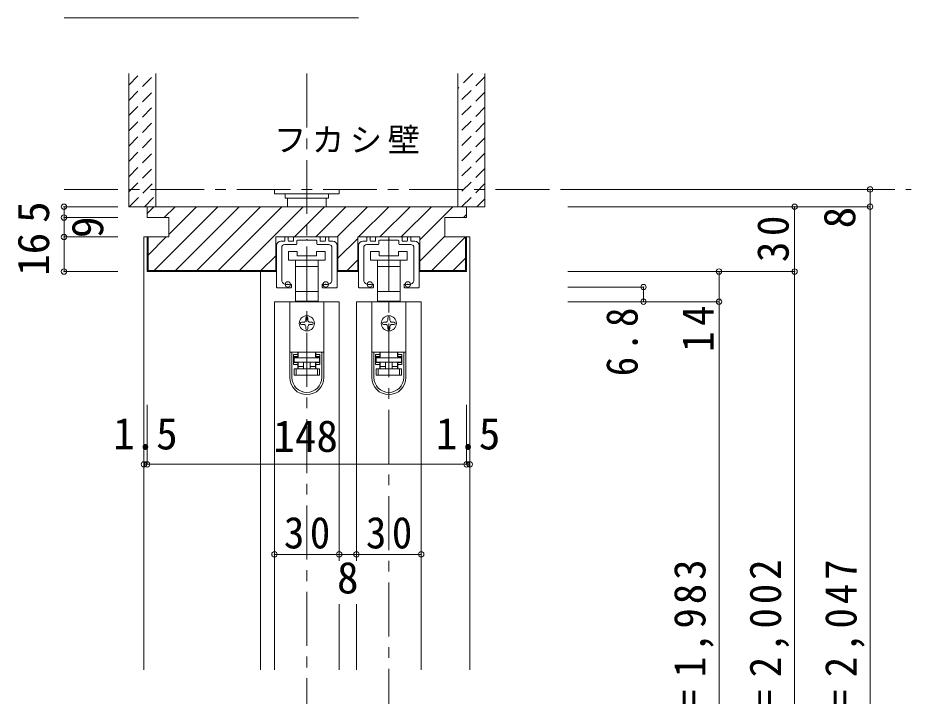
# Model space of a CAD drawing. Units: millimetres at full size, sheet at 1:5; details may follow other scales. Extents: x -957 to 993, y -689 to 708.
# Drawn here: x -533.7 to -119.8, y -220.3 to 93.9 of the extents above; entities that cross this region are included whole.
import ezdxf
from ezdxf.enums import TextEntityAlignment as Align

# ---------------------------------------------------------------- set-up
doc = ezdxf.new("R2010")
doc.units = ezdxf.units.MM
doc.header["$LTSCALE"] = 5
doc.header["$PDMODE"] = 32
doc.header["$PDSIZE"] = 2.5
doc.linetypes.add('CHAIN1', pattern=[8, 5, -1, 1, -1])
doc.linetypes.add('DASHED1', pattern=[1.8, 1.2, -0.6])
doc.layers.add('0-B_寸法', color=7, linetype='Continuous', lineweight=9)
doc.styles.add('ＭＳ ゴシック', font='')
doc.styles.get('ＭＳ ゴシック').set_extended_font_data('MS Gothic')

# ---------------------------------------------------------------- blocks, each defined once
blk = doc.blocks.new('01')
at = {"layer": '0-B_寸法'}
for p, q in [((-12, 5.72), (-10.45, 5.72)), ((-10.15, 6.02), (-10.15, 7.42)), ((-10.15, 4.22), (-4.95, 4.22)), ((-8.95, 7.72), (-9.85, 7.72)), ((-8.65, 6.02), (-8.65, 7.42)), ((-6.45, 5.72), (-8.35, 5.72)), ((-6.15, 7.42), (-6.15, 6.02)), ((-5.85, 7.72), (5.85, 7.72)), ((-4.65, 4.52), (-4.65, 5.92)), ((-4.35, 6.22), (-0.3, 6.22)), ((0, 6.52), (-0.3, 6.22)), ((0, 6.52), (0.3, 6.22)), ((4.35, 6.22), (0.3, 6.22)), ((4.65, 4.52), (4.65, 5.92)), ((10.15, 4.22), (4.95, 4.22)), ((6.15, 7.42), (6.15, 6.02)), ((6.45, 5.72), (8.35, 5.72)), ((8.65, 6.02), (8.65, 7.42)), ((8.95, 7.72), (9.85, 7.72)), ((10.15, 6.02), (10.15, 7.42)), ((12, 5.72), (10.45, 5.72)), ((-14, 3.72), (-14, -15.48)), ((-11.65, 2.72), (-11.65, -12.157)), ((11.65, 2.72), (11.65, -12.157)), ((14, 3.72), (14, -15.48)), ((-13.7, -15.78), (-7.45, -15.78)), ((-7.15, -15.48), (-7.15, -14.405)), ((7.15, -15.48), (7.15, -14.405)), ((13.7, -15.78), (7.45, -15.78))]:
    blk.add_line(p, q, dxfattribs=at)
for centre, radius, start, end in [((-12, 3.72), 2, 90, 180), ((-10.15, 2.72), 1.5, 90, 180), ((-10.45, 6.02), 0.3, 270, 0), ((-9.85, 7.42), 0.3, 90, 180), ((-8.95, 7.42), 0.3, 0, 90), ((-8.35, 6.02), 0.3, 180, 270), ((-6.45, 6.02), 0.3, 270, 0), ((-5.85, 7.42), 0.3, 90, 180), ((-4.95, 4.52), 0.3, 270, 0), ((-4.35, 5.92), 0.3, 90, 180), ((4.35, 5.92), 0.3, 0, 90), ((4.95, 4.52), 0.3, 180, 270), ((5.85, 7.42), 0.3, 0, 90), ((6.45, 6.02), 0.3, 180, 270), ((8.35, 6.02), 0.3, 270, 0), ((8.95, 7.42), 0.3, 90, 180), ((9.85, 7.42), 0.3, 0, 90), ((10.45, 6.02), 0.3, 180, 270), ((10.15, 2.72), 1.5, 0, 90), ((12, 3.72), 2, 0, 90), ((-9.65, -12.157), 2, 180, 253.54075), ((9.65, -12.157), 2, 286.45925, 0), ((-13.7, -15.48), 0.3, 180, 270), ((-8.8, -9.28), 5, 253.54075, 284.75682), ((-7.45, -14.405), 0.3, 0, 104.75682), ((-7.45, -15.48), 0.3, 270, 0), ((7.45, -14.405), 0.3, 75.24318, 180), ((7.45, -15.48), 0.3, 180, 270), ((8.8, -9.28), 5, 255.24318, 286.45925), ((13.7, -15.48), 0.3, 270, 0)]:
    blk.add_arc(centre, radius, start, end, dxfattribs=at)
for p in [(-8.8, -14.28), (8.8, -14.28)]:
    blk.add_point(p, dxfattribs=at)

msp = doc.modelspace()

# ---------------------------------------------------------------- linework, layer by layer
at = {"layer": '0-B_寸法'}
for p, q in [((-375.864, 93.893), (-512.291, 93.893)), ((-482.291, 68.058), (-482.291, 6.407)), ((-469.791, 68.058), (-469.791, 6.407)), ((-329.791, 68.058), (-329.791, 6.407)), ((-317.291, 68.058), (-317.291, 6.407)), ((-469.791, 41.407), (-469.791, 14.407)), ((-414.791, 14.407), (-414.791, 12.406)), ((-384.791, 14.407), (-384.791, 12.406)), ((-138.791, 14.407), (-278.791, 14.407)), ((-138.791, 14.407), (-138.791, 6.407)), ((-414.791, 12.406), (-384.791, 12.406)), ((-408.791, 10.407), (-408.791, 6.407)), ((-390.791, 6.407), (-390.791, 10.407)), ((-389.791, 12.406), (-389.791, 10.407)), ((-482.291, 6.407), (-469.791, 6.407)), ((-473.791, 3.346), (-470.73, 6.407)), ((-325.791, 6.407), (-473.791, 6.407)), ((-473.791, 6.407), (-473.791, 1.407)), ((-470.532, -23.093), (-441.032, 6.407)), ((-452.291, 6.407), (-468.291, 6.407)), ((-465.831, 1.407), (-460.831, 6.407)), ((-463.791, -6.453), (-450.931, 6.407)), ((-460.632, -23.093), (-431.132, 6.407)), ((-450.733, -23.093), (-421.233, 6.407)), ((-440.833, -23.093), (-411.333, 6.407)), ((-430.934, -23.093), (-401.434, 6.407)), ((-405.534, -7.593), (-391.534, 6.407)), ((-395.635, -7.593), (-381.635, 6.407)), ((-385.735, -7.593), (-371.735, 6.407)), ((-375.836, -7.593), (-361.836, 6.407)), ((-365.936, -7.593), (-351.936, 6.407)), ((-356.037, -7.593), (-342.037, 6.407)), ((-347.392, -8.848), (-332.137, 6.407)), ((-331.291, 6.407), (-347.291, 6.407)), ((-317.291, 6.407), (-329.791, 6.407)), ((-325.791, 1.407), (-325.791, 6.407)), ((-324.291, 6.407), (-322.791, 6.407)), ((-138.791, 6.407), (-278.791, 6.407)), ((-173.791, -428.593), (-173.791, 6.407)), ((-138.791, 6.407), (-138.791, -443.593)), ((-473.791, 1.407), (-463.791, 1.407)), ((-463.791, 1.407), (-463.791, -7.593)), ((-335.791, 1.407), (-335.791, -7.593)), ((-325.791, 1.407), (-335.791, 1.407)), ((-327.238, 1.407), (-325.791, 2.853)), ((-463.791, -7.593), (-475.291, -7.593)), ((-475.291, -208.094), (-475.291, -7.593)), ((-473.791, -7.593), (-473.791, -23.593)), ((-473.291, -15.953), (-464.931, -7.593)), ((-473.291, -7.593), (-473.291, -23.093)), ((-414.191, -23.593), (-414.191, -7.593)), ((-385.391, -7.593), (-414.191, -7.593)), ((-385.391, -23.593), (-385.391, -7.593)), ((-385.391, -17.462), (-376.191, -8.262)), ((-376.191, -23.593), (-376.191, -7.593)), ((-347.391, -7.593), (-376.191, -7.593)), ((-347.391, -18.747), (-335.791, -7.147)), ((-341.838, -23.093), (-326.338, -7.593)), ((-335.791, -7.593), (-324.291, -7.593)), ((-326.291, -7.593), (-326.291, -23.093)), ((-325.791, -7.593), (-325.791, -23.593)), ((-324.291, -208.094), (-324.291, -7.593)), ((-421.034, -23.093), (-414.192, -16.251)), ((-408.291, -14.293), (-408.291, -18.293)), ((-404.291, -14.293), (-408.291, -14.293)), ((-404.291, -16.293), (-404.291, -14.293)), ((-395.291, -16.293), (-404.291, -16.293)), ((-395.291, -14.293), (-395.291, -16.293)), ((-391.291, -14.293), (-395.291, -14.293)), ((-391.291, -18.293), (-391.291, -14.293)), ((-370.291, -14.293), (-370.291, -18.293)), ((-366.291, -14.293), (-370.291, -14.293)), ((-366.291, -16.293), (-366.291, -14.293)), ((-357.291, -16.293), (-366.291, -16.293)), ((-357.291, -14.293), (-357.291, -16.293)), ((-353.291, -14.293), (-357.291, -14.293)), ((-353.291, -18.293), (-353.291, -14.293)), ((-408.291, -18.293), (-399.791, -18.293)), ((-405.041, -18.293), (-405.041, -21.293)), ((-399.791, -18.293), (-391.291, -18.293)), ((-394.541, -21.293), (-394.541, -18.293)), ((-381.123, -23.093), (-376.191, -18.162)), ((-370.291, -18.293), (-361.791, -18.293)), ((-367.041, -18.293), (-367.041, -21.293)), ((-361.791, -18.293), (-353.291, -18.293)), ((-356.541, -21.293), (-356.541, -18.293)), ((-331.939, -23.093), (-326.291, -17.446)), ((-473.791, -23.593), (-414.191, -23.593)), ((-473.291, -23.093), (-414.191, -23.093)), ((-421.291, -208.094), (-421.291, -23.593)), ((-405.041, -21.293), (-405.041, -32.893)), ((-405.041, -21.293), (-399.791, -21.293)), ((-399.791, -21.293), (-394.541, -21.293)), ((-394.541, -32.893), (-394.541, -21.293)), ((-376.191, -23.093), (-385.391, -23.093)), ((-376.191, -23.593), (-385.391, -23.593)), ((-367.041, -21.293), (-367.041, -32.893)), ((-367.041, -21.293), (-361.791, -21.293)), ((-361.791, -21.293), (-356.541, -21.293)), ((-356.541, -32.893), (-356.541, -21.293)), ((-326.291, -23.093), (-347.391, -23.093)), ((-173.791, -23.593), (-278.791, -23.593)), ((-405.041, -32.893), (-405.041, -37.293)), ((-399.791, -32.893), (-405.041, -32.893)), ((-394.541, -32.893), (-399.791, -32.893)), ((-394.541, -37.293), (-394.541, -32.893)), ((-367.041, -32.893), (-367.041, -37.293)), ((-361.791, -32.893), (-367.041, -32.893)), ((-356.541, -32.893), (-361.791, -32.893)), ((-356.541, -37.293), (-356.541, -32.893)), ((-243.791, -30.793), (-278.791, -30.793)), ((-243.791, -30.793), (-243.791, -37.593)), ((-414.791, -37.593), (-414.791, -208.094)), ((-384.791, -37.593), (-414.791, -37.593)), ((-407.691, -37.593), (-407.691, -60.893)), ((-391.891, -37.593), (-407.691, -37.593)), ((-405.041, -37.293), (-403.791, -37.293)), ((-395.791, -37.593), (-395.791, -37.293)), ((-395.791, -37.293), (-394.541, -37.293)), ((-391.891, -37.593), (-391.891, -60.893)), ((-384.791, -37.593), (-384.791, -157.594)), ((-376.791, -37.593), (-376.791, -157.594)), ((-346.791, -37.593), (-376.791, -37.593)), ((-369.691, -37.593), (-369.691, -60.893)), ((-353.891, -37.593), (-369.691, -37.593)), ((-367.041, -37.293), (-365.791, -37.293)), ((-357.791, -37.593), (-357.791, -37.293)), ((-357.791, -37.293), (-356.541, -37.293)), ((-353.891, -37.593), (-353.891, -60.893)), ((-346.791, -37.593), (-346.791, -208.094)), ((-208.791, -37.593), (-278.791, -37.593)), ((-400.291, -45.093), (-400.291, -46.093)), ((-399.291, -46.093), (-399.291, -45.093)), ((-362.291, -45.093), (-362.291, -46.093)), ((-361.291, -46.093), (-361.291, -45.093)), ((-401.291, -47.093), (-402.291, -47.093)), ((-402.291, -48.093), (-401.291, -48.093)), ((-400.291, -49.093), (-400.291, -50.093)), ((-399.291, -50.093), (-399.291, -49.093)), ((-397.291, -47.093), (-398.291, -47.093)), ((-398.291, -48.093), (-397.291, -48.093)), ((-363.291, -47.093), (-364.291, -47.093)), ((-364.291, -48.093), (-363.291, -48.093)), ((-362.291, -49.093), (-362.291, -50.093)), ((-361.291, -50.093), (-361.291, -49.093)), ((-359.291, -47.093), (-360.291, -47.093)), ((-360.291, -48.093), (-359.291, -48.093)), ((-407.691, -60.893), (-407.691, -60.993)), ((-391.891, -60.893), (-407.691, -60.893)), ((-407.691, -60.993), (-407.691, -72.693)), ((-406.691, -60.993), (-407.691, -60.993)), ((-406.691, -72.693), (-406.691, -60.993)), ((-403.991, -60.993), (-406.691, -60.993)), ((-405.891, -61.993), (-403.991, -61.993)), ((-405.891, -61.993), (-405.891, -66.693)), ((-404.691, -60.993), (-404.691, -60.893)), ((-403.991, -60.993), (-403.991, -61.993)), ((-403.991, -61.993), (-403.991, -62.993)), ((-403.791, -63.093), (-403.791, -60.893)), ((-395.791, -60.893), (-395.791, -63.093)), ((-395.591, -61.993), (-395.591, -60.993)), ((-392.891, -60.993), (-395.591, -60.993)), ((-395.591, -61.993), (-393.691, -61.993)), ((-394.891, -60.893), (-394.891, -60.993)), ((-393.691, -66.693), (-393.691, -61.993)), ((-391.891, -60.893), (-391.891, -60.993)), ((-391.891, -72.693), (-391.891, -60.993)), ((-369.691, -60.893), (-369.691, -60.993)), ((-353.891, -60.893), (-369.691, -60.893)), ((-369.691, -60.993), (-369.691, -72.693)), ((-368.691, -60.993), (-369.691, -60.993)), ((-368.691, -72.693), (-368.691, -60.993)), ((-365.991, -60.993), (-368.691, -60.993)), ((-367.891, -61.993), (-365.991, -61.993)), ((-367.891, -61.993), (-367.891, -66.693)), ((-366.691, -60.993), (-366.691, -60.893)), ((-365.991, -60.993), (-365.991, -61.993)), ((-365.991, -61.993), (-365.991, -62.993)), ((-365.791, -63.093), (-365.791, -60.893)), ((-357.791, -60.893), (-357.791, -63.093)), ((-357.591, -61.993), (-357.591, -60.993)), ((-354.891, -60.993), (-357.591, -60.993)), ((-357.591, -61.993), (-355.691, -61.993)), ((-356.891, -60.893), (-356.891, -60.993)), ((-355.691, -66.693), (-355.691, -61.993)), ((-353.891, -60.893), (-353.891, -60.993)), ((-353.891, -72.693), (-353.891, -60.993)), ((-403.991, -62.993), (-405.891, -62.993)), ((-403.791, -63.093), (-405.691, -63.093)), ((-405.691, -63.093), (-405.691, -63.593)), ((-403.791, -67.593), (-403.791, -65.593)), ((-401.291, -65.593), (-401.291, -68.593)), ((-398.291, -65.593), (-398.291, -68.593)), ((-393.891, -63.093), (-395.791, -63.093)), ((-395.791, -65.593), (-395.791, -67.593)), ((-395.591, -65.693), (-393.691, -65.693)), ((-395.591, -66.693), (-395.591, -65.693)), ((-393.891, -63.593), (-393.891, -63.093)), ((-365.991, -62.993), (-367.891, -62.993)), ((-365.791, -63.093), (-367.691, -63.093)), ((-367.691, -63.093), (-367.691, -63.593)), ((-365.791, -67.593), (-365.791, -65.593)), ((-363.291, -65.593), (-363.291, -68.593)), ((-360.291, -65.593), (-360.291, -68.593)), ((-355.891, -63.093), (-357.791, -63.093)), ((-357.791, -65.593), (-357.791, -67.593)), ((-357.591, -65.693), (-355.691, -65.693)), ((-357.591, -66.693), (-357.591, -65.693)), ((-355.891, -63.593), (-355.891, -63.093)), ((-403.991, -66.693), (-405.891, -66.693)), ((-405.691, -71.593), (-405.691, -68.593)), ((-405.691, -68.593), (-404.691, -68.593)), ((-404.691, -68.593), (-404.691, -71.593)), ((-404.691, -68.593), (-394.891, -68.593)), ((-403.991, -66.693), (-403.991, -68.593)), ((-403.791, -67.593), (-401.291, -67.593)), ((-403.791, -68.593), (-403.791, -67.593)), ((-395.591, -68.593), (-395.591, -66.693)), ((-393.691, -66.693), (-395.591, -66.693)), ((-394.891, -71.593), (-394.891, -68.593)), ((-394.891, -68.593), (-393.891, -68.593)), ((-393.891, -68.593), (-393.891, -71.593)), ((-365.991, -66.693), (-367.891, -66.693)), ((-367.691, -71.593), (-367.691, -68.593)), ((-367.691, -68.593), (-366.691, -68.593)), ((-366.691, -68.593), (-366.691, -71.593)), ((-366.691, -68.593), (-356.891, -68.593)), ((-365.991, -66.693), (-365.991, -68.593)), ((-365.791, -67.593), (-363.291, -67.593)), ((-365.791, -68.593), (-365.791, -67.593)), ((-357.591, -68.593), (-357.591, -66.693)), ((-355.691, -66.693), (-357.591, -66.693)), ((-356.891, -71.593), (-356.891, -68.593)), ((-356.891, -68.593), (-355.891, -68.593)), ((-355.891, -68.593), (-355.891, -71.593)), ((-404.691, -71.593), (-405.691, -71.593)), ((-394.891, -71.593), (-404.691, -71.593)), ((-393.891, -71.593), (-394.891, -71.593)), ((-366.691, -71.593), (-367.691, -71.593)), ((-356.891, -71.593), (-366.691, -71.593)), ((-355.891, -71.593), (-356.891, -71.593)), ((-473.791, -112.898), (-473.791, -85.339)), ((-473.791, -112.898), (-473.791, -85.339)), ((-325.791, -112.898), (-325.791, -88.839)), ((-473.791, -112.898), (-325.791, -112.898)), ((-414.791, -154.594), (-384.791, -154.594)), ((-384.791, -154.594), (-376.791, -154.594)), ((-376.791, -154.594), (-346.791, -154.594)), ((-384.791, -177.594), (-384.791, -208.094)), ((-376.791, -177.594), (-376.791, -208.094))]:
    msp.add_line(p, q, dxfattribs=at)
at = {"layer": '0-B_寸法', "linetype": 'DASHED1'}
for p, q in [((-482.291, 62.757), (-476.991, 68.058)), ((-482.291, 55.686), (-469.92, 68.058)), ((-322.929, 68.058), (-329.791, 61.195)), ((-317.291, 66.624), (-329.791, 54.124)), ((-482.291, 48.615), (-469.791, 61.115)), ((-317.291, 59.553), (-329.791, 47.053)), ((-482.291, 41.544), (-469.791, 54.044)), ((-317.291, 52.482), (-329.791, 39.982)), ((-482.291, 34.473), (-469.791, 46.973)), ((-317.291, 45.411), (-329.791, 32.911)), ((-482.291, 27.402), (-469.791, 39.902)), ((-317.291, 38.34), (-329.791, 25.84)), ((-482.291, 20.331), (-469.791, 32.831)), ((-317.291, 31.269), (-329.791, 18.769)), ((-482.291, 13.26), (-469.791, 25.76)), ((-317.291, 24.198), (-329.791, 11.698)), ((-482.073, 6.407), (-469.791, 18.689)), ((-317.291, 17.127), (-328.012, 6.407)), ((-475.002, 6.407), (-469.791, 11.618)), ((-317.291, 10.056), (-320.941, 6.407))]:
    msp.add_line(p, q, dxfattribs=at)
at = {"layer": '0-B_寸法', "linetype": 'CHAIN1'}
for p, q in [((-399.791, 68.058), (-399.791, -453.593)), ((-512.291, 14.407), (-119.791, 14.407)), ((-361.791, -7.593), (-361.791, -443.594))]:
    msp.add_line(p, q, dxfattribs=at)
at = {"layer": '0-B_寸法', "color": 4}
for p, q in [((-512.291, 6.407), (-512.291, 1.407)), ((-512.291, 6.407), (-487.291, 6.407)), ((-512.291, 1.407), (-487.291, 1.407)), ((-512.291, 1.407), (-512.291, -7.593)), ((-512.291, -7.593), (-487.291, -7.593)), ((-512.291, -7.593), (-512.291, -23.593)), ((-512.291, -23.593), (-487.291, -23.593)), ((-475.291, -112.898), (-475.291, -85.339)), ((-473.791, -112.898), (-473.791, -85.339)), ((-325.791, -112.898), (-325.791, -85.339)), ((-324.291, -112.898), (-324.291, -85.339)), ((-473.791, -112.898), (-475.291, -112.898)), ((-325.791, -112.898), (-324.291, -112.898))]:
    msp.add_line(p, q, dxfattribs=at)
at = {"layer": '0-B_寸法'}
for points in [[(-409.791, 12.406), (-409.791, 10.407), (-389.791, 10.407)], [(-325.791, -23.593), (-347.391, -23.593), (-347.391, -7.593)], [(-208.791, -23.593), (-208.791, -423.594), (-278.791, -423.594)], [(-395.791, -37.293), (-403.791, -37.293), (-403.791, -37.593)], [(-357.791, -37.293), (-365.791, -37.293), (-365.791, -37.593)], [(-393.691, -62.993), (-395.591, -62.993), (-395.591, -61.993)], [(-391.891, -60.993), (-392.891, -60.993), (-392.891, -72.693)], [(-355.691, -62.993), (-357.591, -62.993), (-357.591, -61.993)], [(-353.891, -60.993), (-354.891, -60.993), (-354.891, -72.693)], [(-405.891, -65.693), (-403.991, -65.693), (-403.991, -66.693)], [(-367.891, -65.693), (-365.991, -65.693), (-365.991, -66.693)], [(-398.291, -67.593), (-395.791, -67.593), (-395.791, -68.593)], [(-360.291, -67.593), (-357.791, -67.593), (-357.791, -68.593)]]:
    msp.add_lwpolyline(points, dxfattribs=at)
for points in [[(-393.891, -65.593), (-405.691, -65.593), (-405.691, -63.593), (-393.891, -63.593)], [(-355.891, -65.593), (-367.691, -65.593), (-367.691, -63.593), (-355.891, -63.593)]]:
    msp.add_lwpolyline(points, close=True, dxfattribs=at)
for centre in [(-399.791, -47.593), (-361.791, -47.593)]:
    msp.add_circle(centre, 3.5, dxfattribs=at)
for centre, radius, start, end in [((-399.791, -45.093), 0.5, 90, 180), ((-399.791, -45.093), 0.5, 0, 90), ((-361.791, -45.093), 0.5, 90, 180), ((-361.791, -45.093), 0.5, 0, 90), ((-402.291, -47.593), 0.5, 90, 180), ((-402.291, -47.593), 0.5, 180, 270), ((-401.291, -46.093), 1, 270, 0), ((-401.291, -49.093), 1, 0, 90), ((-398.291, -46.093), 1, 180, 270), ((-398.291, -49.093), 1, 90, 180), ((-397.291, -47.593), 0.5, 0, 90), ((-397.291, -47.593), 0.5, 270, 0), ((-364.291, -47.593), 0.5, 90, 180), ((-364.291, -47.593), 0.5, 180, 270), ((-363.291, -46.093), 1, 270, 0), ((-363.291, -49.093), 1, 0, 90), ((-360.291, -46.093), 1, 180, 270), ((-360.291, -49.093), 1, 90, 180), ((-359.291, -47.593), 0.5, 0, 90), ((-359.291, -47.593), 0.5, 270, 0), ((-399.791, -50.093), 0.5, 180, 270), ((-399.791, -50.093), 0.5, 270, 0), ((-361.791, -50.093), 0.5, 180, 270), ((-361.791, -50.093), 0.5, 270, 0), ((-399.791, -72.693), 7.9, 180, 0), ((-399.791, -72.693), 6.9, 180, 0), ((-361.791, -72.693), 7.9, 180, 0), ((-361.791, -72.693), 6.9, 180, 0)]:
    msp.add_arc(centre, radius, start, end, dxfattribs=at)
for p in [(-138.791, 14.407), (-512.291, 6.407), (-173.791, 6.407), (-138.791, 6.407), (-512.291, 1.407), (-512.291, -7.593), (-512.291, -23.593), (-208.791, -23.593), (-173.791, -23.593), (-243.791, -30.793), (-243.791, -37.593), (-208.791, -37.593), (-475.291, -112.898), (-473.791, -112.898), (-325.791, -112.898), (-324.291, -112.898), (-414.791, -154.594), (-384.791, -154.594), (-376.791, -154.594), (-346.791, -154.594)]:
    msp.add_point(p, dxfattribs=at)

# ---------------------------------------------------------------- block references
for p in [(-399.791, -15.313), (-361.791, -15.313)]:
    msp.add_blockref('01', p, dxfattribs=at)

# ---------------------------------------------------------------- texts
at = {"layer": '0-B_寸法', "style": 'ＭＳ ゴシック'}
for s, p in [('5', (-514.791, -1.093)), ('8', (-141.291, -3.593)), ('9', (-489.734, -8.093)), ('16', (-514.791, -25.593))]:
    msp.add_text(s, height=14.66, rotation=90, dxfattribs=at).set_placement(p, align=Align.BOTTOM_LEFT)
for s, p in [('1.5', (-489.541, -110.398)), ('148', (-415.291, -111.515)), ('1.5', (-340.041, -110.398)), ('8', (-385.791, -177.094))]:
    msp.add_text(s, height=14.66, dxfattribs=at).set_placement(p, align=Align.BOTTOM_LEFT)
at = {"layer": '0-B_寸法', "attachment_point": 7, "style": 'ＭＳ ゴシック'}
for s, insert, char_height in [('\\T1.17;フカシ壁', (-415.021, 31.217), 11), ('\\T1.27;\\W0.95;30', (-410.416, -152.094), 14.66), ('\\T1.27;\\W0.95;30', (-372.416, -152.094), 14.66)]:
    msp.add_mtext(s, dxfattribs=dict(at, insert=insert, char_height=char_height))
at = {"layer": '0-B_寸法', "char_height": 14.66, "attachment_point": 7, "rotation": 90, "style": 'ＭＳ ゴシック'}
for s, insert in [('\\T1.27;\\W0.95;30', (-176.291, -19.218)), ('\\T1.27;\\W0.9;6.8', (-246.291, -72.093)), ('\\T1.27;\\W0.95;14', (-211.291, -60.843)), ('\\T1.19;\\W0.95;ＤＨ＝1,983', (-211.291, -279.344)), ('\\T1.19;\\W0.95;枠内＝2,002', (-176.291, -279.344)), ('\\T1.19;\\W0.95;枠外＝2,047', (-141.291, -279.344))]:
    msp.add_mtext(s, dxfattribs=dict(at, insert=insert))

doc.saveas('drawing.dxf')
